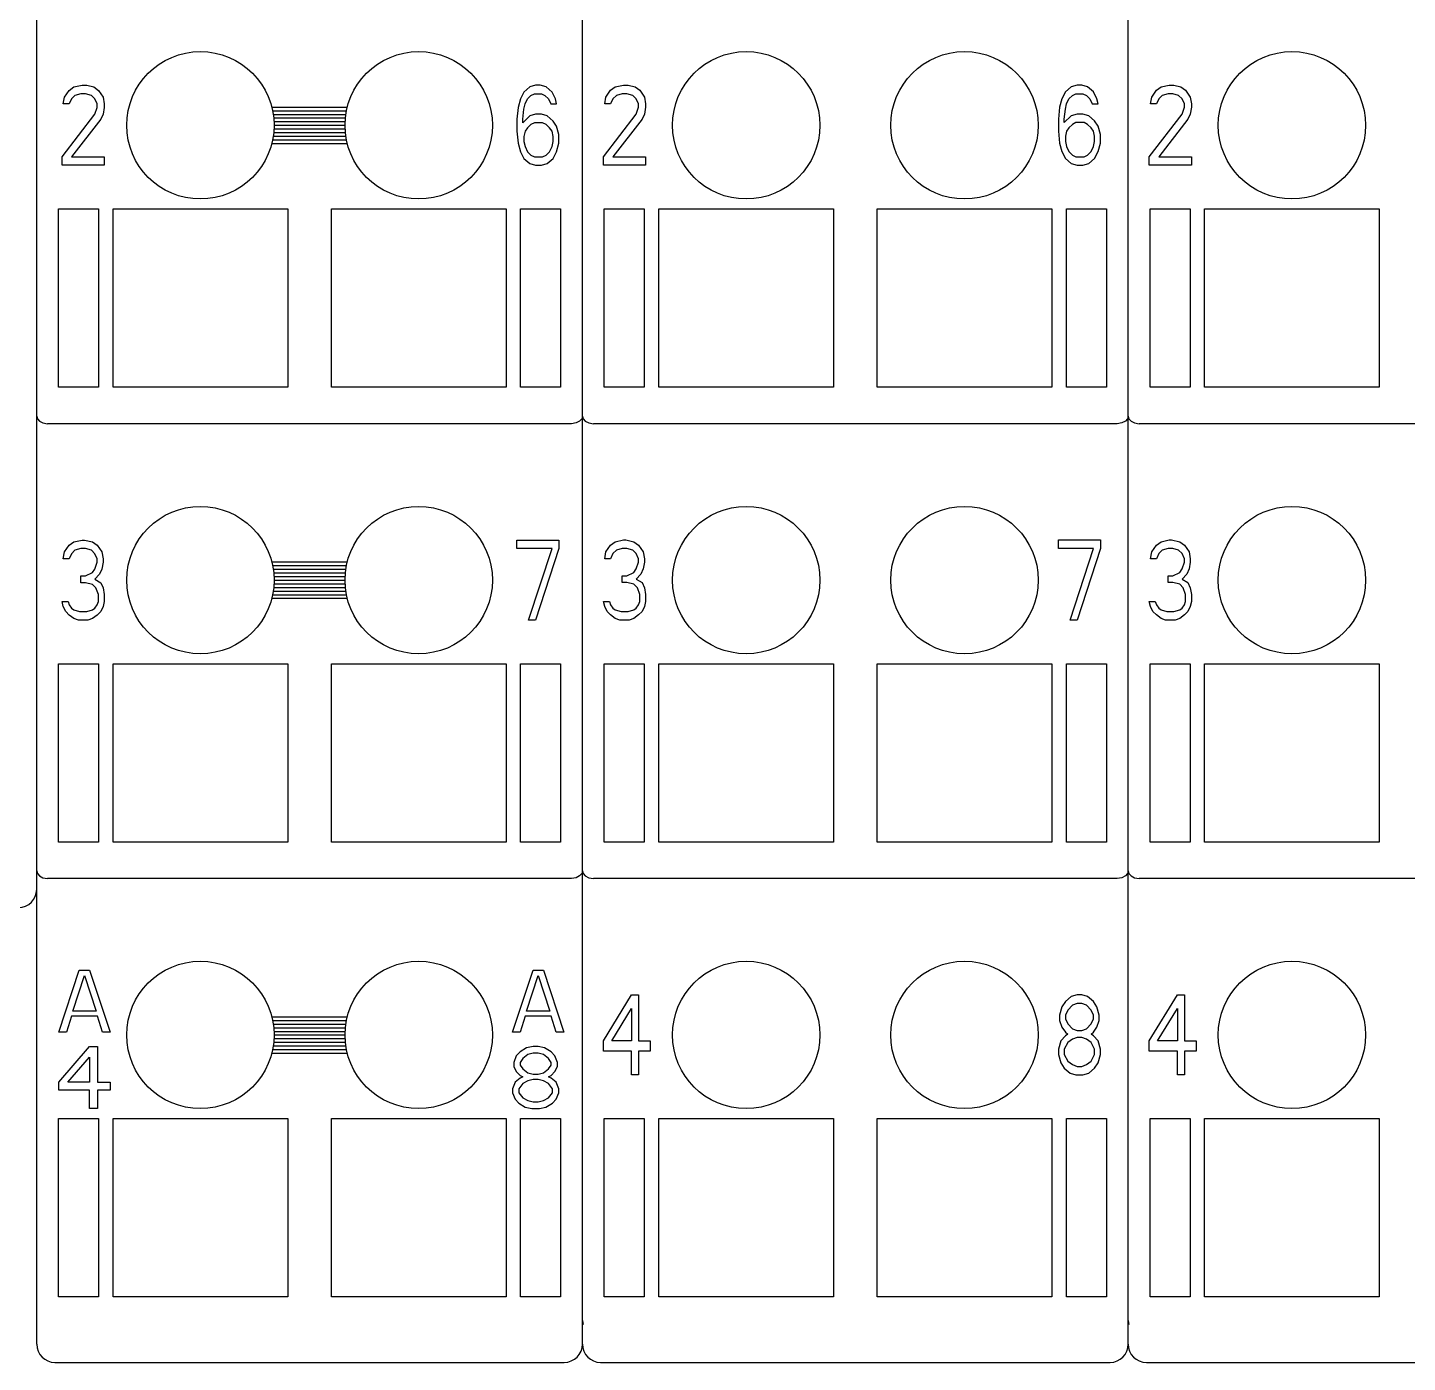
# Model space of a CAD drawing. Extents: x 10 to 952, y 6 to 232.
# Drawn here: x 702.82 to 730.53, y 109.78 to 136.58 of the extents above; entities that cross this region are included whole.
import ezdxf

# ---------------------------------------------------------------- set-up
doc = ezdxf.new("R2010")
doc.units = 0
doc.header["$LTSCALE"] = 5
doc.header["$MEASUREMENT"] = 0
doc.layers.get('0').update_dxf_attribs({"linetype": 'CONTINUOUS'})

msp = doc.modelspace()

# ---------------------------------------------------------------- linework, layer by layer
at = {"color": 7, "linetype": 'Continuous'}
for p, q in [((703.006, 110.143), (703.006, 205.864)), ((713.966, 110.143), (713.966, 205.864)), ((713.966, 110.143), (713.966, 205.864)), ((724.927, 110.143), (724.927, 205.864)), ((724.927, 110.143), (724.927, 205.864)), ((703.564, 135.185), (703.658, 135.322)), ((703.658, 135.322), (703.752, 135.391)), ((703.752, 135.391), (703.916, 135.425)), ((703.893, 135.254), (703.775, 135.22)), ((703.986, 135.254), (703.893, 135.254)), ((703.916, 135.425), (704.01, 135.425)), ((704.104, 135.22), (703.986, 135.254)), ((704.01, 135.425), (704.151, 135.391)), ((704.151, 135.391), (704.244, 135.322)), ((704.244, 135.322), (704.338, 135.185)), ((712.792, 135.288), (712.722, 135.151)), ((712.909, 135.391), (712.792, 135.288)), ((713.026, 135.425), (712.909, 135.391)), ((712.933, 135.22), (713.003, 135.254)), ((713.003, 135.254), (713.144, 135.254)), ((713.12, 135.425), (713.026, 135.425)), ((713.237, 135.391), (713.12, 135.425)), ((713.144, 135.254), (713.214, 135.22)), ((713.355, 135.288), (713.237, 135.391)), ((713.425, 135.151), (713.355, 135.288)), ((714.438, 135.187), (714.531, 135.324)), ((714.531, 135.324), (714.625, 135.392)), ((714.625, 135.392), (714.789, 135.426)), ((714.766, 135.255), (714.649, 135.221)), ((714.86, 135.255), (714.766, 135.255)), ((714.789, 135.426), (714.883, 135.426)), ((714.977, 135.221), (714.86, 135.255)), ((714.883, 135.426), (715.024, 135.392)), ((715.024, 135.392), (715.118, 135.324)), ((715.118, 135.324), (715.211, 135.187)), ((723.665, 135.29), (723.595, 135.153)), ((723.782, 135.392), (723.665, 135.29)), ((723.9, 135.426), (723.782, 135.392)), ((723.806, 135.221), (723.876, 135.255)), ((723.876, 135.255), (724.017, 135.255)), ((723.993, 135.426), (723.9, 135.426)), ((724.111, 135.392), (723.993, 135.426)), ((724.017, 135.255), (724.087, 135.221)), ((724.228, 135.29), (724.111, 135.392)), ((724.298, 135.153), (724.228, 135.29)), ((725.398, 135.187), (725.492, 135.324)), ((725.492, 135.324), (725.586, 135.392)), ((725.586, 135.392), (725.75, 135.426)), ((725.726, 135.255), (725.609, 135.221)), ((725.82, 135.255), (725.726, 135.255)), ((725.75, 135.426), (725.844, 135.426)), ((725.937, 135.221), (725.82, 135.255)), ((725.844, 135.426), (725.984, 135.392)), ((725.984, 135.392), (726.078, 135.324)), ((726.078, 135.324), (726.172, 135.187)), ((703.541, 135.049), (703.564, 135.185)), ((703.658, 135.049), (703.541, 135.049)), ((703.705, 135.151), (703.658, 135.049)), ((703.775, 135.22), (703.705, 135.151)), ((704.174, 135.151), (704.104, 135.22)), ((704.221, 135.049), (704.174, 135.151)), ((704.174, 134.843), (704.221, 134.98)), ((704.221, 134.98), (704.221, 135.049)), ((704.338, 135.185), (704.362, 135.049)), ((704.362, 134.98), (704.338, 134.843)), ((704.362, 135.049), (704.362, 134.98)), ((707.728, 134.987), (709.245, 134.987)), ((712.675, 134.98), (712.651, 134.741)), ((712.722, 135.151), (712.675, 134.98)), ((712.792, 134.946), (712.815, 135.049)), ((712.815, 135.049), (712.862, 135.151)), ((712.862, 135.151), (712.933, 135.22)), ((713.214, 135.22), (713.284, 135.151)), ((713.284, 135.151), (713.331, 135.049)), ((713.331, 135.049), (713.448, 135.049)), ((713.448, 135.049), (713.425, 135.151)), ((714.414, 135.05), (714.438, 135.187)), ((714.531, 135.05), (714.414, 135.05)), ((714.578, 135.153), (714.531, 135.05)), ((714.649, 135.221), (714.578, 135.153)), ((715.047, 135.153), (714.977, 135.221)), ((715.094, 135.05), (715.047, 135.153)), ((715.047, 134.845), (715.094, 134.982)), ((715.094, 134.982), (715.094, 135.05)), ((715.211, 135.187), (715.235, 135.05)), ((715.235, 134.982), (715.211, 134.845)), ((715.235, 135.05), (715.235, 134.982)), ((723.548, 134.982), (723.524, 134.742)), ((723.595, 135.153), (723.548, 134.982)), ((723.665, 134.948), (723.689, 135.05)), ((723.689, 135.05), (723.735, 135.153)), ((723.735, 135.153), (723.806, 135.221)), ((724.087, 135.221), (724.157, 135.153)), ((724.157, 135.153), (724.204, 135.05)), ((724.204, 135.05), (724.322, 135.05)), ((724.322, 135.05), (724.298, 135.153)), ((725.375, 135.05), (725.398, 135.187)), ((725.492, 135.05), (725.375, 135.05)), ((725.539, 135.153), (725.492, 135.05)), ((725.609, 135.221), (725.539, 135.153)), ((726.008, 135.153), (725.937, 135.221)), ((726.055, 135.05), (726.008, 135.153)), ((726.008, 134.845), (726.055, 134.982)), ((726.055, 134.982), (726.055, 135.05)), ((726.172, 135.187), (726.195, 135.05)), ((726.195, 134.982), (726.172, 134.845)), ((726.195, 135.05), (726.195, 134.982)), ((703.518, 133.988), (704.174, 134.843)), ((704.291, 134.741), (703.705, 133.988)), ((704.338, 134.843), (704.291, 134.741)), ((707.745, 134.914), (709.228, 134.914)), ((707.757, 134.841), (709.215, 134.841)), ((707.767, 134.768), (709.206, 134.768)), ((707.772, 134.695), (709.201, 134.695)), ((712.651, 134.741), (712.651, 134.501)), ((712.768, 134.741), (712.792, 134.946)), ((712.909, 134.809), (712.768, 134.672)), ((712.768, 134.672), (712.768, 134.741)), ((713.026, 134.843), (712.909, 134.809)), ((713.144, 134.843), (713.026, 134.843)), ((713.261, 134.809), (713.144, 134.843)), ((713.378, 134.707), (713.261, 134.809)), ((713.448, 134.604), (713.378, 134.707)), ((714.391, 133.99), (715.047, 134.845)), ((715.164, 134.742), (714.578, 133.99)), ((715.211, 134.845), (715.164, 134.742)), ((723.524, 134.742), (723.524, 134.503)), ((723.642, 134.742), (723.665, 134.948)), ((723.782, 134.811), (723.642, 134.674)), ((723.642, 134.674), (723.642, 134.742)), ((723.9, 134.845), (723.782, 134.811)), ((723.876, 134.674), (723.806, 134.64)), ((724.04, 134.674), (723.876, 134.674)), ((724.017, 134.845), (723.9, 134.845)), ((724.134, 134.811), (724.017, 134.845)), ((724.111, 134.64), (724.04, 134.674)), ((724.251, 134.708), (724.134, 134.811)), ((724.322, 134.606), (724.251, 134.708)), ((725.351, 133.99), (726.008, 134.845)), ((726.125, 134.742), (725.539, 133.99)), ((726.172, 134.845), (726.125, 134.742)), ((707.758, 134.402), (709.215, 134.402)), ((707.767, 134.475), (709.206, 134.475)), ((707.772, 134.548), (709.2, 134.548)), ((707.774, 134.621), (709.199, 134.621)), ((712.651, 134.501), (712.675, 134.262)), ((712.815, 134.501), (712.792, 134.399)), ((712.792, 134.399), (712.792, 134.296)), ((712.862, 134.57), (712.815, 134.501)), ((712.933, 134.638), (712.862, 134.57)), ((713.003, 134.672), (712.933, 134.638)), ((713.167, 134.672), (713.003, 134.672)), ((713.237, 134.638), (713.167, 134.672)), ((713.308, 134.57), (713.237, 134.638)), ((713.355, 134.501), (713.308, 134.57)), ((713.378, 134.399), (713.355, 134.501)), ((713.378, 134.296), (713.378, 134.399)), ((713.495, 134.433), (713.448, 134.604)), ((713.495, 134.262), (713.495, 134.433)), ((713.962, 134.658), (713.962, 132.575)), ((723.524, 134.503), (723.548, 134.264)), ((723.689, 134.503), (723.665, 134.4)), ((723.665, 134.4), (723.665, 134.298)), ((723.735, 134.571), (723.689, 134.503)), ((723.806, 134.64), (723.735, 134.571)), ((724.181, 134.571), (724.111, 134.64)), ((724.228, 134.503), (724.181, 134.571)), ((724.251, 134.4), (724.228, 134.503)), ((724.251, 134.298), (724.251, 134.4)), ((724.368, 134.435), (724.322, 134.606)), ((724.368, 134.264), (724.368, 134.435)), ((724.922, 134.658), (724.922, 132.575)), ((707.728, 134.256), (709.244, 134.256)), ((707.745, 134.329), (709.228, 134.329)), ((712.675, 134.262), (712.722, 134.091)), ((712.792, 134.296), (712.815, 134.194)), ((712.815, 134.194), (712.862, 134.091)), ((713.308, 134.091), (713.355, 134.194)), ((713.355, 134.194), (713.378, 134.296)), ((713.448, 134.091), (713.495, 134.262)), ((723.548, 134.264), (723.595, 134.093)), ((723.665, 134.298), (723.689, 134.195)), ((723.689, 134.195), (723.735, 134.093)), ((724.181, 134.093), (724.228, 134.195)), ((724.228, 134.195), (724.251, 134.298)), ((724.322, 134.093), (724.368, 134.264)), ((703.518, 133.817), (703.518, 133.988)), ((703.705, 133.988), (704.362, 133.988)), ((704.362, 133.988), (704.362, 133.817)), ((712.722, 134.091), (712.792, 133.954)), ((712.792, 133.954), (712.909, 133.852)), ((712.862, 134.091), (712.933, 134.023)), ((712.909, 133.852), (713.026, 133.817)), ((712.933, 134.023), (713.003, 133.988)), ((713.003, 133.988), (713.167, 133.988)), ((713.144, 133.817), (713.261, 133.852)), ((713.167, 133.988), (713.237, 134.023)), ((713.237, 134.023), (713.308, 134.091)), ((713.261, 133.852), (713.378, 133.954)), ((713.378, 133.954), (713.448, 134.091)), ((714.391, 133.819), (714.391, 133.99)), ((714.578, 133.99), (715.235, 133.99)), ((715.235, 133.99), (715.235, 133.819)), ((723.595, 134.093), (723.665, 133.956)), ((723.665, 133.956), (723.782, 133.853)), ((723.735, 134.093), (723.806, 134.024)), ((723.782, 133.853), (723.9, 133.819)), ((723.806, 134.024), (723.876, 133.99)), ((723.876, 133.99), (724.04, 133.99)), ((724.017, 133.819), (724.134, 133.853)), ((724.04, 133.99), (724.111, 134.024)), ((724.111, 134.024), (724.181, 134.093)), ((724.134, 133.853), (724.251, 133.956)), ((724.251, 133.956), (724.322, 134.093)), ((725.351, 133.819), (725.351, 133.99)), ((725.539, 133.99), (726.195, 133.99)), ((726.195, 133.99), (726.195, 133.819)), ((704.362, 133.817), (703.518, 133.817)), ((713.026, 133.817), (713.144, 133.817)), ((715.235, 133.819), (714.391, 133.819)), ((723.9, 133.819), (724.017, 133.819)), ((726.195, 133.819), (725.351, 133.819)), ((703.444, 129.36), (703.444, 132.941)), ((703.444, 132.941), (704.248, 132.941)), ((704.248, 132.941), (704.248, 129.36)), ((704.541, 129.36), (704.541, 132.941)), ((704.541, 132.941), (708.048, 132.941)), ((708.048, 132.941), (708.048, 129.36)), ((708.925, 129.36), (708.925, 132.941)), ((708.925, 132.941), (712.432, 132.941)), ((712.432, 132.941), (712.432, 129.36)), ((712.724, 129.36), (712.724, 132.941)), ((712.724, 132.941), (713.528, 132.941)), ((713.528, 132.941), (713.528, 129.36)), ((714.405, 129.36), (714.405, 132.941)), ((714.405, 132.941), (715.209, 132.941)), ((715.209, 132.941), (715.209, 129.36)), ((715.501, 129.36), (715.501, 132.941)), ((715.501, 132.941), (719.008, 132.941)), ((719.008, 132.941), (719.008, 129.36)), ((719.885, 129.36), (719.885, 132.941)), ((719.885, 132.941), (723.392, 132.941)), ((723.392, 132.941), (723.392, 129.36)), ((723.685, 129.36), (723.685, 132.941)), ((723.685, 132.941), (724.488, 132.941)), ((724.488, 132.941), (724.488, 129.36)), ((725.365, 129.36), (725.365, 132.941)), ((725.365, 132.941), (726.169, 132.941)), ((726.169, 132.941), (726.169, 129.36)), ((726.461, 129.36), (726.461, 132.941)), ((726.461, 132.941), (729.969, 132.941)), ((729.969, 132.941), (729.969, 129.36)), ((704.248, 129.36), (703.444, 129.36)), ((708.048, 129.36), (704.541, 129.36)), ((712.432, 129.36), (708.925, 129.36)), ((713.528, 129.36), (712.724, 129.36)), ((715.209, 129.36), (714.405, 129.36)), ((719.008, 129.36), (715.501, 129.36)), ((723.392, 129.36), (719.885, 129.36)), ((724.488, 129.36), (723.685, 129.36)), ((726.169, 129.36), (725.365, 129.36)), ((729.969, 129.36), (726.461, 129.36)), ((703.006, 128.783), (703.02, 128.729)), ((703.02, 128.729), (703.062, 128.68)), ((703.062, 128.68), (703.132, 128.644)), ((703.132, 128.644), (703.225, 128.629)), ((713.747, 128.629), (703.225, 128.629)), ((713.84, 128.644), (713.747, 128.629)), ((713.91, 128.68), (713.84, 128.644)), ((713.953, 128.729), (713.91, 128.68)), ((713.966, 128.783), (713.953, 128.729)), ((713.966, 128.783), (713.98, 128.729)), ((713.98, 128.729), (714.022, 128.68)), ((714.022, 128.68), (714.093, 128.644)), ((714.093, 128.644), (714.186, 128.629)), ((724.708, 128.629), (714.186, 128.629)), ((724.801, 128.644), (724.708, 128.629)), ((724.871, 128.68), (724.801, 128.644)), ((724.913, 128.729), (724.871, 128.68)), ((724.927, 128.783), (724.913, 128.729)), ((724.927, 128.783), (724.941, 128.729)), ((724.941, 128.729), (724.983, 128.68)), ((724.983, 128.68), (725.053, 128.644)), ((725.053, 128.644), (725.146, 128.629)), ((735.668, 128.629), (725.146, 128.629)), ((703.564, 126.052), (703.658, 126.189)), ((703.658, 126.189), (703.752, 126.257)), ((703.775, 126.086), (703.705, 126.018)), ((703.752, 126.257), (703.916, 126.291)), ((703.893, 126.12), (703.775, 126.086)), ((703.986, 126.12), (703.893, 126.12)), ((703.916, 126.291), (703.963, 126.291)), ((703.963, 126.291), (704.127, 126.257)), ((704.104, 126.086), (703.986, 126.12)), ((704.174, 126.018), (704.104, 126.086)), ((704.127, 126.257), (704.221, 126.189)), ((704.221, 126.189), (704.315, 126.052)), ((712.651, 126.12), (712.651, 126.291)), ((712.651, 126.291), (713.495, 126.291)), ((713.355, 126.12), (712.651, 126.12)), ((712.886, 124.684), (713.355, 126.12)), ((713.495, 126.12), (713.026, 124.684)), ((713.495, 126.291), (713.495, 126.12)), ((714.438, 126.053), (714.531, 126.19)), ((714.531, 126.19), (714.625, 126.259)), ((714.649, 126.088), (714.578, 126.019)), ((714.625, 126.259), (714.789, 126.293)), ((714.766, 126.122), (714.649, 126.088)), ((714.86, 126.122), (714.766, 126.122)), ((714.789, 126.293), (714.836, 126.293)), ((714.836, 126.293), (715, 126.259)), ((714.977, 126.088), (714.86, 126.122)), ((715.047, 126.019), (714.977, 126.088)), ((715, 126.259), (715.094, 126.19)), ((715.094, 126.19), (715.188, 126.053)), ((723.524, 126.122), (723.524, 126.293)), ((723.524, 126.293), (724.368, 126.293)), ((724.228, 126.122), (723.524, 126.122)), ((723.759, 124.685), (724.228, 126.122)), ((724.368, 126.122), (723.9, 124.685)), ((724.368, 126.293), (724.368, 126.122)), ((725.398, 126.053), (725.492, 126.19)), ((725.492, 126.19), (725.586, 126.259)), ((725.609, 126.088), (725.539, 126.019)), ((725.586, 126.259), (725.75, 126.293)), ((725.726, 126.122), (725.609, 126.088)), ((725.82, 126.122), (725.726, 126.122)), ((725.75, 126.293), (725.797, 126.293)), ((725.797, 126.293), (725.961, 126.259)), ((725.937, 126.088), (725.82, 126.122)), ((726.008, 126.019), (725.937, 126.088)), ((725.961, 126.259), (726.055, 126.19)), ((726.055, 126.19), (726.148, 126.053)), ((703.541, 125.915), (703.564, 126.052)), ((703.658, 125.915), (703.541, 125.915)), ((703.705, 126.018), (703.658, 125.915)), ((704.221, 125.915), (704.174, 126.018)), ((704.174, 125.71), (704.221, 125.847)), ((704.221, 125.847), (704.221, 125.915)), ((704.315, 126.052), (704.338, 125.915)), ((704.338, 125.847), (704.315, 125.71)), ((704.338, 125.915), (704.338, 125.847)), ((707.728, 125.853), (709.244, 125.853)), ((714.414, 125.917), (714.438, 126.053)), ((714.531, 125.917), (714.414, 125.917)), ((714.578, 126.019), (714.531, 125.917)), ((715.094, 125.917), (715.047, 126.019)), ((715.047, 125.711), (715.094, 125.848)), ((715.094, 125.848), (715.094, 125.917)), ((715.188, 126.053), (715.211, 125.917)), ((715.211, 125.848), (715.188, 125.711)), ((715.211, 125.917), (715.211, 125.848)), ((725.375, 125.917), (725.398, 126.053)), ((725.492, 125.917), (725.375, 125.917)), ((725.539, 126.019), (725.492, 125.917)), ((726.055, 125.917), (726.008, 126.019)), ((726.008, 125.711), (726.055, 125.848)), ((726.055, 125.848), (726.055, 125.917)), ((726.148, 126.053), (726.172, 125.917)), ((726.172, 125.848), (726.148, 125.711)), ((726.172, 125.917), (726.172, 125.848)), ((703.893, 125.436), (703.893, 125.573)), ((703.893, 125.573), (703.986, 125.573)), ((703.986, 125.573), (704.127, 125.641)), ((704.127, 125.641), (704.174, 125.71)), ((704.268, 125.607), (704.174, 125.505)), ((704.315, 125.71), (704.268, 125.607)), ((707.745, 125.78), (709.228, 125.78)), ((707.758, 125.707), (709.215, 125.707)), ((707.767, 125.634), (709.206, 125.634)), ((707.772, 125.56), (709.2, 125.56)), ((714.766, 125.438), (714.766, 125.575)), ((714.766, 125.575), (714.86, 125.575)), ((714.86, 125.575), (715, 125.643)), ((715, 125.643), (715.047, 125.711)), ((715.141, 125.609), (715.047, 125.506)), ((715.188, 125.711), (715.141, 125.609)), ((725.726, 125.438), (725.726, 125.575)), ((725.726, 125.575), (725.82, 125.575)), ((725.82, 125.575), (725.961, 125.643)), ((725.961, 125.643), (726.008, 125.711)), ((726.101, 125.609), (726.008, 125.506)), ((726.148, 125.711), (726.101, 125.609)), ((703.986, 125.436), (703.893, 125.436)), ((704.127, 125.402), (703.986, 125.436)), ((704.197, 125.334), (704.127, 125.402)), ((704.174, 125.505), (704.291, 125.436)), ((704.244, 125.197), (704.197, 125.334)), ((704.291, 125.436), (704.338, 125.334)), ((704.338, 125.334), (704.362, 125.197)), ((707.758, 125.268), (709.215, 125.268)), ((707.767, 125.341), (709.206, 125.341)), ((707.772, 125.414), (709.2, 125.414)), ((707.774, 125.487), (709.199, 125.487)), ((714.86, 125.438), (714.766, 125.438)), ((715, 125.404), (714.86, 125.438)), ((715.071, 125.335), (715, 125.404)), ((715.047, 125.506), (715.164, 125.438)), ((715.118, 125.198), (715.071, 125.335)), ((715.164, 125.438), (715.211, 125.335)), ((715.211, 125.335), (715.235, 125.198)), ((725.82, 125.438), (725.726, 125.438)), ((725.961, 125.404), (725.82, 125.438)), ((726.031, 125.335), (725.961, 125.404)), ((726.008, 125.506), (726.125, 125.438)), ((726.078, 125.198), (726.031, 125.335)), ((726.125, 125.438), (726.172, 125.335)), ((726.172, 125.335), (726.195, 125.198)), ((703.541, 124.957), (703.518, 125.06)), ((703.518, 125.06), (703.635, 125.06)), ((703.635, 125.06), (703.658, 124.992)), ((703.658, 124.992), (703.705, 124.923)), ((704.174, 124.923), (704.221, 124.992)), ((704.221, 124.992), (704.244, 125.06)), ((704.244, 125.06), (704.244, 125.197)), ((704.362, 125.06), (704.338, 124.957)), ((704.362, 125.197), (704.362, 125.06)), ((707.728, 125.122), (709.245, 125.122)), ((707.745, 125.195), (709.228, 125.195)), ((714.414, 124.959), (714.391, 125.061)), ((714.391, 125.061), (714.508, 125.061)), ((714.508, 125.061), (714.531, 124.993)), ((714.531, 124.993), (714.578, 124.925)), ((715.047, 124.925), (715.094, 124.993)), ((715.094, 124.993), (715.118, 125.061)), ((715.118, 125.061), (715.118, 125.198)), ((715.235, 125.061), (715.211, 124.959)), ((715.235, 125.198), (715.235, 125.061)), ((725.375, 124.959), (725.351, 125.061)), ((725.351, 125.061), (725.468, 125.061)), ((725.468, 125.061), (725.492, 124.993)), ((725.492, 124.993), (725.539, 124.925)), ((726.008, 124.925), (726.055, 124.993)), ((726.055, 124.993), (726.078, 125.061)), ((726.078, 125.061), (726.078, 125.198)), ((726.195, 125.061), (726.172, 124.959)), ((726.195, 125.198), (726.195, 125.061)), ((703.588, 124.855), (703.541, 124.957)), ((703.658, 124.786), (703.588, 124.855)), ((703.752, 124.718), (703.658, 124.786)), ((703.705, 124.923), (703.752, 124.889)), ((703.752, 124.889), (703.869, 124.855)), ((703.846, 124.684), (703.752, 124.718)), ((703.869, 124.855), (704.01, 124.855)), ((704.01, 124.855), (704.127, 124.889)), ((704.127, 124.718), (704.033, 124.684)), ((704.127, 124.889), (704.174, 124.923)), ((704.221, 124.786), (704.127, 124.718)), ((704.291, 124.855), (704.221, 124.786)), ((704.338, 124.957), (704.291, 124.855)), ((714.461, 124.856), (714.414, 124.959)), ((714.531, 124.788), (714.461, 124.856)), ((714.625, 124.719), (714.531, 124.788)), ((714.578, 124.925), (714.625, 124.89)), ((714.625, 124.89), (714.742, 124.856)), ((714.719, 124.685), (714.625, 124.719)), ((714.742, 124.856), (714.883, 124.856)), ((714.883, 124.856), (715, 124.89)), ((715, 124.719), (714.907, 124.685)), ((715, 124.89), (715.047, 124.925)), ((715.094, 124.788), (715, 124.719)), ((715.164, 124.856), (715.094, 124.788)), ((715.211, 124.959), (715.164, 124.856)), ((725.422, 124.856), (725.375, 124.959)), ((725.492, 124.788), (725.422, 124.856)), ((725.586, 124.719), (725.492, 124.788)), ((725.539, 124.925), (725.586, 124.89)), ((725.586, 124.89), (725.703, 124.856)), ((725.679, 124.685), (725.586, 124.719)), ((725.703, 124.856), (725.844, 124.856)), ((725.844, 124.856), (725.961, 124.89)), ((725.961, 124.719), (725.867, 124.685)), ((725.961, 124.89), (726.008, 124.925)), ((726.055, 124.788), (725.961, 124.719)), ((726.125, 124.856), (726.055, 124.788)), ((726.172, 124.959), (726.125, 124.856)), ((704.033, 124.684), (703.846, 124.684)), ((713.026, 124.684), (712.886, 124.684)), ((714.907, 124.685), (714.719, 124.685)), ((723.9, 124.685), (723.759, 124.685)), ((725.867, 124.685), (725.679, 124.685)), ((703.444, 120.226), (703.444, 123.807)), ((703.444, 123.807), (704.248, 123.807)), ((704.248, 123.807), (704.248, 120.226)), ((704.541, 120.226), (704.541, 123.807)), ((704.541, 123.807), (708.048, 123.807)), ((708.048, 123.807), (708.048, 120.226)), ((708.925, 120.226), (708.925, 123.807)), ((708.925, 123.807), (712.432, 123.807)), ((712.432, 123.807), (712.432, 120.226)), ((712.724, 120.226), (712.724, 123.807)), ((712.724, 123.807), (713.528, 123.807)), ((713.528, 123.807), (713.528, 120.226)), ((714.405, 120.226), (714.405, 123.807)), ((714.405, 123.807), (715.209, 123.807)), ((715.209, 123.807), (715.209, 120.226)), ((715.501, 120.226), (715.501, 123.807)), ((715.501, 123.807), (719.008, 123.807)), ((719.008, 123.807), (719.008, 120.226)), ((719.885, 120.226), (719.885, 123.807)), ((719.885, 123.807), (723.392, 123.807)), ((723.392, 123.807), (723.392, 120.226)), ((723.685, 120.226), (723.685, 123.807)), ((723.685, 123.807), (724.488, 123.807)), ((724.488, 123.807), (724.488, 120.226)), ((725.365, 120.226), (725.365, 123.807)), ((725.365, 123.807), (726.169, 123.807)), ((726.169, 123.807), (726.169, 120.226)), ((726.461, 120.226), (726.461, 123.807)), ((726.461, 123.807), (729.969, 123.807)), ((729.969, 123.807), (729.969, 120.226)), ((704.248, 120.226), (703.444, 120.226)), ((708.048, 120.226), (704.541, 120.226)), ((712.432, 120.226), (708.925, 120.226)), ((713.528, 120.226), (712.724, 120.226)), ((715.209, 120.226), (714.405, 120.226)), ((719.008, 120.226), (715.501, 120.226)), ((723.392, 120.226), (719.885, 120.226)), ((724.488, 120.226), (723.685, 120.226)), ((726.169, 120.226), (725.365, 120.226)), ((729.969, 120.226), (726.461, 120.226)), ((703.006, 119.649), (703.02, 119.596)), ((703.02, 119.596), (703.062, 119.547)), ((703.062, 119.547), (703.132, 119.51)), ((703.132, 119.51), (703.225, 119.496)), ((713.747, 119.496), (703.225, 119.496)), ((713.84, 119.51), (713.747, 119.496)), ((713.91, 119.547), (713.84, 119.51)), ((713.953, 119.596), (713.91, 119.547)), ((713.966, 119.649), (713.953, 119.596)), ((713.966, 119.649), (713.98, 119.596)), ((713.98, 119.596), (714.022, 119.547)), ((714.022, 119.547), (714.093, 119.51)), ((714.093, 119.51), (714.186, 119.496)), ((724.708, 119.496), (714.186, 119.496)), ((724.801, 119.51), (724.708, 119.496)), ((724.871, 119.547), (724.801, 119.51)), ((724.913, 119.596), (724.871, 119.547)), ((724.927, 119.649), (724.913, 119.596)), ((724.927, 119.649), (724.941, 119.596)), ((724.941, 119.596), (724.983, 119.547)), ((724.983, 119.547), (725.053, 119.51)), ((725.053, 119.51), (725.146, 119.496)), ((735.668, 119.496), (725.146, 119.496)), ((703.448, 116.411), (703.862, 117.653)), ((703.732, 116.834), (703.965, 117.548)), ((703.862, 117.653), (704.069, 117.653)), ((703.965, 117.548), (704.198, 116.834)), ((704.069, 117.653), (704.483, 116.411)), ((712.56, 116.411), (712.974, 117.653)), ((712.845, 116.834), (713.078, 117.548)), ((712.974, 117.653), (713.181, 117.653)), ((713.078, 117.548), (713.311, 116.834)), ((713.181, 117.653), (713.595, 116.411)), ((714.391, 116.236), (714.953, 117.159)), ((714.953, 117.159), (715.094, 117.159)), ((715.094, 117.159), (715.094, 116.236)), ((723.665, 117.022), (723.595, 116.92)), ((723.782, 117.125), (723.665, 117.022)), ((723.806, 116.954), (723.712, 116.851)), ((723.9, 117.159), (723.782, 117.125)), ((723.9, 116.988), (723.806, 116.954)), ((723.993, 117.159), (723.9, 117.159)), ((723.993, 116.988), (723.9, 116.988)), ((724.111, 117.125), (723.993, 117.159)), ((724.087, 116.954), (723.993, 116.988)), ((724.181, 116.851), (724.087, 116.954)), ((724.228, 117.022), (724.111, 117.125)), ((724.298, 116.92), (724.228, 117.022)), ((725.351, 116.236), (725.914, 117.159)), ((725.914, 117.159), (726.055, 117.159)), ((726.055, 117.159), (726.055, 116.236)), ((703.706, 116.728), (703.603, 116.411)), ((704.224, 116.728), (703.706, 116.728)), ((704.198, 116.834), (703.732, 116.834)), ((704.327, 116.411), (704.224, 116.728)), ((707.728, 116.718), (709.244, 116.718)), ((712.819, 116.728), (712.716, 116.411)), ((713.337, 116.728), (712.819, 116.728)), ((713.311, 116.834), (712.845, 116.834)), ((713.44, 116.411), (713.337, 116.728)), ((714.555, 116.236), (714.953, 116.885)), ((714.953, 116.885), (714.953, 116.236)), ((723.595, 116.92), (723.548, 116.749)), ((723.548, 116.749), (723.548, 116.646)), ((723.712, 116.851), (723.665, 116.749)), ((723.665, 116.749), (723.665, 116.68)), ((723.665, 116.68), (723.712, 116.578)), ((724.228, 116.749), (724.181, 116.851)), ((724.181, 116.578), (724.228, 116.68)), ((724.228, 116.68), (724.228, 116.749)), ((724.345, 116.749), (724.298, 116.92)), ((724.345, 116.646), (724.345, 116.749)), ((725.515, 116.236), (725.914, 116.885)), ((725.914, 116.885), (725.914, 116.236)), ((703.603, 116.411), (703.448, 116.411)), ((704.483, 116.411), (704.327, 116.411)), ((707.745, 116.645), (709.228, 116.645)), ((707.758, 116.572), (709.215, 116.572)), ((707.767, 116.499), (709.206, 116.499)), ((707.772, 116.426), (709.2, 116.426)), ((712.716, 116.411), (712.56, 116.411)), ((713.595, 116.411), (713.44, 116.411)), ((723.548, 116.646), (723.595, 116.509)), ((723.595, 116.509), (723.665, 116.407)), ((723.665, 116.407), (723.712, 116.372)), ((723.712, 116.578), (723.806, 116.475)), ((723.806, 116.475), (723.9, 116.441)), ((723.9, 116.441), (723.993, 116.441)), ((723.993, 116.441), (724.087, 116.475)), ((724.087, 116.475), (724.181, 116.578)), ((724.181, 116.372), (724.228, 116.407)), ((724.228, 116.407), (724.298, 116.509)), ((724.298, 116.509), (724.345, 116.646)), ((703.448, 115.405), (704.069, 116.119)), ((704.069, 116.119), (704.224, 116.119)), ((704.224, 116.119), (704.224, 115.405)), ((707.757, 116.134), (709.215, 116.134)), ((707.767, 116.207), (709.206, 116.207)), ((707.772, 116.28), (709.201, 116.28)), ((707.774, 116.353), (709.199, 116.353)), ((712.974, 116.119), (712.845, 116.092)), ((713.078, 116.119), (712.974, 116.119)), ((713.207, 116.092), (713.078, 116.119)), ((714.391, 116.03), (714.391, 116.236)), ((714.953, 116.236), (714.555, 116.236)), ((715.094, 116.236), (715.329, 116.236)), ((715.329, 116.236), (715.329, 116.03)), ((723.571, 116.236), (723.524, 116.065)), ((723.665, 116.338), (723.571, 116.236)), ((723.712, 116.201), (723.642, 116.065)), ((723.712, 116.372), (723.665, 116.338)), ((723.806, 116.27), (723.712, 116.201)), ((723.9, 116.304), (723.806, 116.27)), ((723.993, 116.304), (723.9, 116.304)), ((724.087, 116.27), (723.993, 116.304)), ((724.181, 116.201), (724.087, 116.27)), ((724.228, 116.338), (724.181, 116.372)), ((724.251, 116.065), (724.181, 116.201)), ((724.322, 116.236), (724.228, 116.338)), ((724.368, 116.065), (724.322, 116.236)), ((725.351, 116.03), (725.351, 116.236)), ((725.914, 116.236), (725.515, 116.236)), ((726.055, 116.236), (726.289, 116.236)), ((726.289, 116.236), (726.289, 116.03)), ((703.629, 115.405), (704.069, 115.907)), ((704.069, 115.907), (704.069, 115.405)), ((707.728, 115.988), (709.245, 115.988)), ((707.745, 116.061), (709.228, 116.061)), ((712.638, 115.934), (712.586, 115.802)), ((712.716, 116.013), (712.638, 115.934)), ((712.845, 116.092), (712.716, 116.013)), ((712.767, 115.881), (712.716, 115.802)), ((712.871, 115.96), (712.767, 115.881)), ((712.974, 115.987), (712.871, 115.96)), ((713.078, 115.987), (712.974, 115.987)), ((713.181, 115.96), (713.078, 115.987)), ((713.285, 115.881), (713.181, 115.96)), ((713.337, 116.013), (713.207, 116.092)), ((713.337, 115.802), (713.285, 115.881)), ((713.414, 115.934), (713.337, 116.013)), ((713.466, 115.802), (713.414, 115.934)), ((714.953, 116.03), (714.391, 116.03)), ((714.953, 115.552), (714.953, 116.03)), ((715.094, 116.03), (715.094, 115.552)), ((715.329, 116.03), (715.094, 116.03)), ((723.524, 116.065), (723.524, 115.962)), ((723.524, 115.962), (723.571, 115.791)), ((723.642, 116.065), (723.642, 115.962)), ((723.642, 115.962), (723.712, 115.825)), ((724.181, 115.825), (724.251, 115.962)), ((724.251, 115.962), (724.251, 116.065)), ((724.322, 115.791), (724.368, 115.962)), ((724.368, 115.962), (724.368, 116.065)), ((725.914, 116.03), (725.351, 116.03)), ((725.914, 115.552), (725.914, 116.03)), ((726.055, 116.03), (726.055, 115.552)), ((726.289, 116.03), (726.055, 116.03)), ((712.586, 115.802), (712.586, 115.722)), ((712.586, 115.722), (712.638, 115.617)), ((712.638, 115.617), (712.716, 115.537)), ((712.716, 115.802), (712.716, 115.749)), ((712.716, 115.749), (712.767, 115.67)), ((712.767, 115.67), (712.871, 115.59)), ((712.871, 115.59), (712.974, 115.564)), ((712.974, 115.564), (713.078, 115.564)), ((713.078, 115.564), (713.181, 115.59)), ((713.181, 115.59), (713.285, 115.67)), ((713.285, 115.67), (713.337, 115.749)), ((713.337, 115.749), (713.337, 115.802)), ((713.337, 115.537), (713.414, 115.617)), ((713.414, 115.617), (713.466, 115.722)), ((713.466, 115.722), (713.466, 115.802)), ((723.571, 115.791), (723.642, 115.688)), ((723.642, 115.688), (723.759, 115.586)), ((723.712, 115.825), (723.806, 115.757)), ((723.759, 115.586), (723.876, 115.552)), ((723.806, 115.757), (723.9, 115.723)), ((723.9, 115.723), (723.993, 115.723)), ((723.993, 115.723), (724.087, 115.757)), ((724.017, 115.552), (724.134, 115.586)), ((724.087, 115.757), (724.181, 115.825)), ((724.134, 115.586), (724.251, 115.688)), ((724.251, 115.688), (724.322, 115.791)), ((703.448, 115.247), (703.448, 115.405)), ((704.069, 115.405), (703.629, 115.405)), ((704.224, 115.405), (704.483, 115.405)), ((704.483, 115.405), (704.483, 115.247)), ((712.612, 115.405), (712.56, 115.273)), ((712.716, 115.485), (712.612, 115.405)), ((712.767, 115.379), (712.69, 115.273)), ((712.716, 115.537), (712.767, 115.511)), ((712.767, 115.511), (712.716, 115.485)), ((712.871, 115.432), (712.767, 115.379)), ((712.974, 115.458), (712.871, 115.432)), ((713.078, 115.458), (712.974, 115.458)), ((713.181, 115.432), (713.078, 115.458)), ((713.285, 115.379), (713.181, 115.432)), ((713.285, 115.511), (713.337, 115.537)), ((713.337, 115.485), (713.285, 115.511)), ((713.363, 115.273), (713.285, 115.379)), ((713.44, 115.405), (713.337, 115.485)), ((713.492, 115.273), (713.44, 115.405)), ((715.094, 115.552), (714.953, 115.552)), ((723.876, 115.552), (724.017, 115.552)), ((726.055, 115.552), (725.914, 115.552)), ((704.069, 115.247), (703.448, 115.247)), ((704.069, 114.877), (704.069, 115.247)), ((704.224, 115.247), (704.224, 114.877)), ((704.483, 115.247), (704.224, 115.247)), ((712.56, 115.273), (712.56, 115.194)), ((712.56, 115.194), (712.612, 115.062)), ((712.612, 115.062), (712.69, 114.982)), ((712.69, 115.273), (712.69, 115.194)), ((712.69, 115.194), (712.767, 115.088)), ((712.767, 115.088), (712.871, 115.035)), ((712.871, 115.035), (712.974, 115.009)), ((712.974, 115.009), (713.078, 115.009)), ((713.078, 115.009), (713.181, 115.035)), ((713.181, 115.035), (713.285, 115.088)), ((713.285, 115.088), (713.363, 115.194)), ((713.363, 115.194), (713.363, 115.273)), ((713.363, 114.982), (713.44, 115.062)), ((713.44, 115.062), (713.492, 115.194)), ((713.492, 115.194), (713.492, 115.273)), ((704.224, 114.877), (704.069, 114.877)), ((712.69, 114.982), (712.819, 114.903)), ((712.819, 114.903), (712.948, 114.877)), ((712.948, 114.877), (713.104, 114.877)), ((713.104, 114.877), (713.233, 114.903)), ((713.233, 114.903), (713.363, 114.982)), ((703.444, 111.093), (703.444, 114.673)), ((703.444, 114.673), (704.248, 114.673)), ((704.248, 114.673), (704.248, 111.093)), ((704.541, 111.093), (704.541, 114.673)), ((704.541, 114.673), (708.048, 114.673)), ((708.048, 114.673), (708.048, 111.093)), ((708.925, 114.673), (712.432, 114.673)), ((708.925, 111.093), (708.925, 114.673)), ((712.432, 114.673), (712.432, 111.093)), ((712.724, 114.673), (713.528, 114.673)), ((712.724, 111.093), (712.724, 114.673)), ((713.528, 114.673), (713.528, 111.093)), ((714.405, 111.093), (714.405, 114.673)), ((714.405, 114.673), (715.209, 114.673)), ((715.209, 114.673), (715.209, 111.093)), ((715.501, 111.093), (715.501, 114.673)), ((715.501, 114.673), (719.008, 114.673)), ((719.008, 114.673), (719.008, 111.093)), ((719.885, 111.093), (719.885, 114.673)), ((719.885, 114.673), (723.392, 114.673)), ((723.392, 114.673), (723.392, 111.093)), ((723.685, 111.093), (723.685, 114.673)), ((723.685, 114.673), (724.488, 114.673)), ((724.488, 114.673), (724.488, 111.093)), ((725.365, 111.093), (725.365, 114.673)), ((725.365, 114.673), (726.169, 114.673)), ((726.169, 114.673), (726.169, 111.093)), ((726.461, 111.093), (726.461, 114.673)), ((726.461, 114.673), (729.969, 114.673)), ((729.969, 114.673), (729.969, 111.093)), ((704.248, 111.093), (703.444, 111.093)), ((708.048, 111.093), (704.541, 111.093)), ((712.432, 111.093), (708.925, 111.093)), ((713.528, 111.093), (712.724, 111.093)), ((715.209, 111.093), (714.405, 111.093)), ((719.008, 111.093), (715.501, 111.093)), ((723.392, 111.093), (719.885, 111.093)), ((724.488, 111.093), (723.685, 111.093)), ((726.169, 111.093), (725.365, 111.093)), ((729.969, 111.093), (726.461, 111.093)), ((713.966, 110.618), (713.98, 110.541)), ((724.927, 110.618), (724.941, 110.541)), ((703.371, 109.778), (713.601, 109.778)), ((714.332, 109.778), (724.562, 109.778)), ((725.292, 109.778), (735.522, 109.778))]:
    msp.add_line(p, q, dxfattribs=at)
for centre in [(706.294, 134.621), (710.678, 134.621), (717.255, 134.621), (721.639, 134.621), (728.215, 134.621), (706.294, 125.487), (710.678, 125.487), (717.255, 125.487), (721.639, 125.487), (728.215, 125.487), (706.294, 116.354), (710.678, 116.354), (717.255, 116.354), (721.639, 116.354), (728.215, 116.354)]:
    msp.add_circle(centre, 1.48, dxfattribs=at)
for centre, start, end in [((702.641, 119.277), 270, 0), ((703.371, 110.143), 180, 270), ((713.601, 110.143), 270, 0), ((714.332, 110.143), 180, 270), ((724.562, 110.143), 270, 0), ((725.292, 110.143), 180, 270)]:
    msp.add_arc(centre, 0.365, start, end, dxfattribs=at)

doc.saveas('drawing.dxf')
